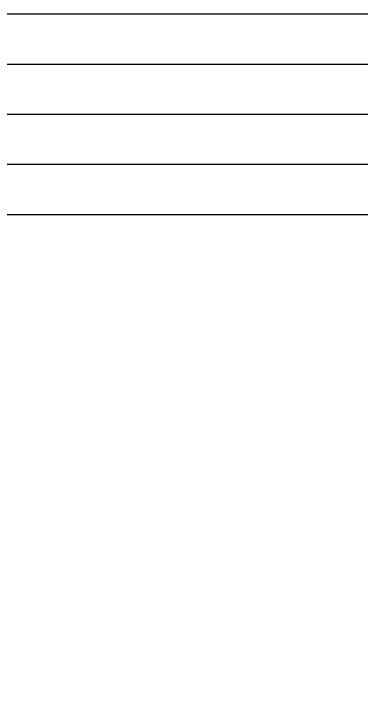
# Model space of a CAD drawing. Header units: millimetres. Extents: x 88 to 97873, y 32 to 55088.
# Drawn here: x 47879.6 to 48018.1, y 4510.7 to 4787.9 of the extents above; entities that cross this region are included whole.
import ezdxf

# ---------------------------------------------------------------- set-up
doc = ezdxf.new("R2010")
doc.units = ezdxf.units.MM
doc.header["$LTSCALE"] = 0.3

msp = doc.modelspace()

# ---------------------------------------------------------------- linework, layer by layer
at = {"color": 30}
msp.add_lwpolyline([(47411.52, 4524.97), (47411.52, 4708.84, -0.414214), (47450.59, 4747.91), (48236.61, 4747.91, 0.414214), (48275.68, 4786.98), (48275.68, 5046.19, 0.414214), (48236.61, 5085.26), (48230.68, 5085.26)], format="xyb", dxfattribs=at)
msp.add_lwpolyline([(47159.93, 5043.88), (47281, 5043.88, -0.414214), (47320.07, 5004.81), (47320.07, 4826.98, 0.414214), (47359.14, 4787.91), (48216.11, 4787.91)], format="xyb")
at = {"color": 6}
msp.add_lwpolyline([(47207.49, 4510.7), (47207.49, 4728.84, -0.414214), (47246.56, 4767.91), (48191.61, 4767.91, 0.414214), (48230.68, 4806.98), (48230.68, 4982.12)], format="xyb", dxfattribs=at)
at = {"color": 116, "true_color": 0x136734}
msp.add_lwpolyline([(48190.6, 4607.91), (48190.6, 4688.84, 0.414214), (48151.53, 4727.91), (47646.04, 4727.91, 0.414214), (47606.97, 4688.84), (47606.97, 4529.87)], format="xyb", dxfattribs=at)
at = {"color": 5}
msp.add_lwpolyline([(47806.25, 4544.09), (47806.25, 4668.84, -0.414214), (47845.32, 4707.91), (48052.29, 4707.91, -0.414214), (48091.36, 4668.84), (48091.36, 4607.91)], format="xyb", dxfattribs=at)

doc.saveas('drawing.dxf')
